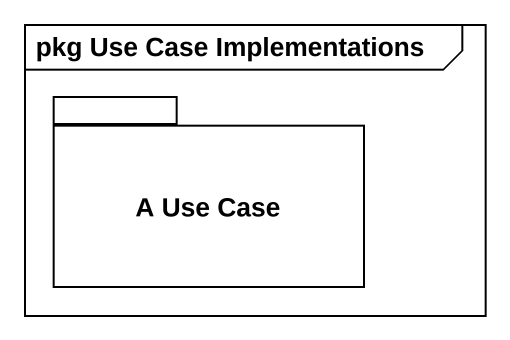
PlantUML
@startuml
mainframe pkg Use Case Implementations
package "A Use Case" as A_Use_Case {
}
@enduml
